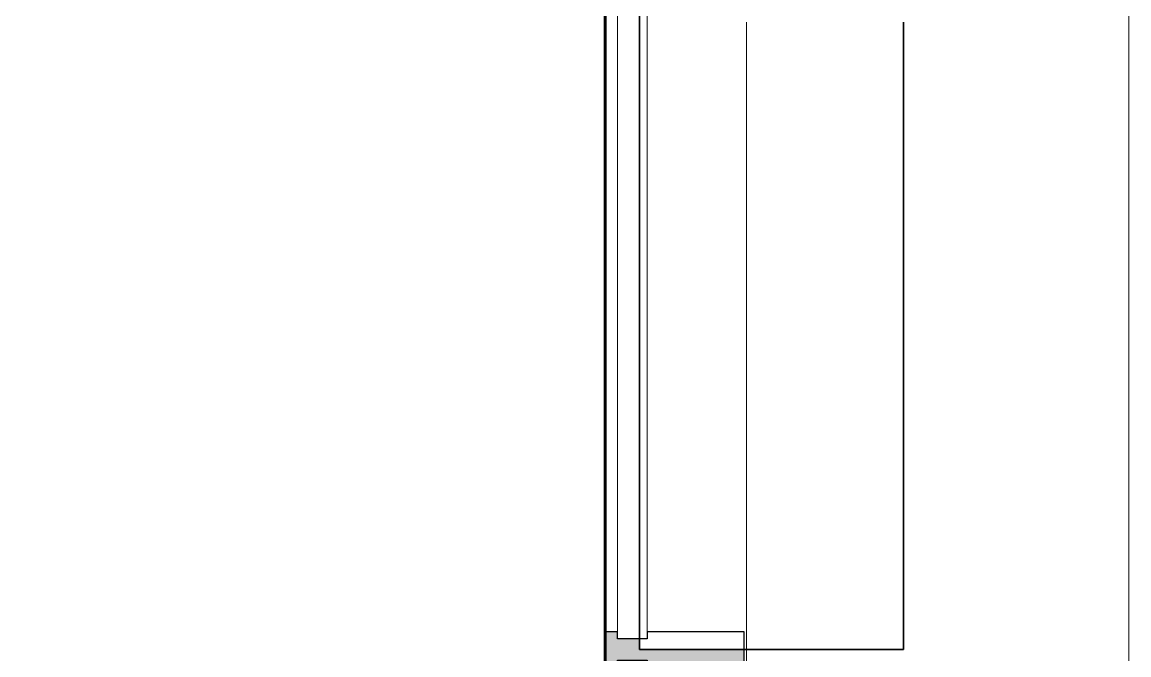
# Model space of a CAD drawing. Header units: millimetres. Extents: x 3914 to 443608, y -156176 to 78197.
# Drawn here: x 436989 to 438541, y 9090 to 9977 of the extents above; entities that cross this region are included whole.
import ezdxf

# ---------------------------------------------------------------- set-up
doc = ezdxf.new("R2010")
doc.units = ezdxf.units.MM
for name, color, linetype, lineweight in [('0) клиннинг', 90, 'Continuous', 60), ('A-DETL-GENF', 7, 'Continuous', 9), ('A-GLAZ-1', 7, 'Continuous', 5), ('A-GLAZ-CURT-1', 7, 'Continuous', 5), ('A-GLAZ-CWMG', 7, 'Continuous', 9), ('A-GLAZ-CWMG-1', 7, 'Continuous', 25), ('A-WALL', 7, 'Continuous', 5), ('I-WALL', 7, 'Continuous', 5), ('I-WALL-1', 7, 'Continuous', 35)]:
    doc.layers.add(name, color=color, linetype=linetype, lineweight=lineweight)

# ---------------------------------------------------------------- blocks, each defined once
blk = doc.blocks.new('Прямоугольный импост - Рядовой 50х195-39561558-АР2_Фасад в А-Г копия 1')
at = {"layer": 'A-GLAZ-CWMG'}
for p, q in [((10219, 13730), (10250, 13730)), ((10202, 11425), (10202, 13680))]:
    blk.add_line(p, q, dxfattribs=at)
blk = doc.blocks.new('PNS_Панель прямоугольная - Нр_Стемалит - 42 мм-39561648-АР2_Фасад в А-Г копия 1')
at = {"layer": 'A-GLAZ-1'}
for p, q in [((10261, 13690), (10219, 13690)), ((10219, 13690), (10219, 11415)), ((10261, 11415), (10261, 13690)), ((10219, 11415), (10261, 11415))]:
    blk.add_line(p, q, dxfattribs=at)
blk = doc.blocks.new('Прямоугольный импост - Рядовой 50х195-39561515-АР2_Фасад в А-Г копия 1')
at = {"layer": 'A-GLAZ-CWMG'}
blk.add_hatch(color=256, dxfattribs=at).paths.add_polyline_path([(10397, 11375), (10397, 11400), (10250, 11400), (10250, 11415), (10219, 11415), (10219, 11425), (10202, 11425), (10202, 11375), (10219, 11375), (10219, 11385), (10261, 11385), (10261, 11375), (10393.8, 11375)], flags=0)
at = {"layer": 'A-GLAZ-CWMG-1'}
for p, q in [((10219, 11425), (10202, 11425)), ((10202, 11425), (10202, 11375)), ((10219, 11415), (10219, 11425)), ((10397, 11425), (10261, 11425)), ((10261, 11425), (10261, 11415)), ((10397, 11375), (10397, 11425)), ((10261, 11415), (10219, 11415)), ((10202, 11375), (10219, 11375)), ((10219, 11375), (10219, 11385)), ((10219, 11385), (10261, 11385)), ((10261, 11385), (10261, 11375)), ((10261, 11375), (10397, 11375))]:
    blk.add_line(p, q, dxfattribs=at)
blk = doc.blocks.new('DET_L_Линия разрыва - М100-35794277-АР2_Фасад в А-Г копия 1')
at = {"layer": 'A-DETL-GENF'}
blk.add_line((10936.1, 17334.2), (10936.1, 8070), dxfattribs=at)

msp = doc.modelspace()

# ---------------------------------------------------------------- hatches: boundary and pattern name
at = {"layer": '0) клиннинг'}
h = msp.add_hatch(dxfattribs=at)
h.set_pattern_fill('ANSI31', color=256, scale=888)
h.paths.add_polyline_path([(437806.4, 11627.2), (427259, 11627.2), (427259, -2302.8), (435034.4, -2302.8), (435034.4, 1357.2), (433414.4, 1357.2), (433409.4, 2718.7), (434034.8, 2718.7), (434024.4, 2482.2), (437806.4, 2482.2)])

# ---------------------------------------------------------------- linework, layer by layer
msp.add_lwpolyline([(437806.4, -2302.8), (427259, -2302.8), (427259, 11627.2), (437806.4, 11627.2)], close=True, dxfattribs=at)
at = {"layer": 'A-WALL'}
for p, q in [((438004.4, 9097.2), (438004.4, 9977.2)), ((438004.4, 9977.2), (438004.4, 9097.2))]:
    msp.add_line(p, q, dxfattribs=at)
at = {"layer": 'I-WALL'}
msp.add_line((438004.4, 9097.2), (438004.4, 6567.2), dxfattribs=at)
at = {"layer": 'I-WALL-1'}
for p, q in [((437854.4, 11477.2), (437854.4, 9097.2)), ((438224.4, 9097.2), (438224.4, 9977.2)), ((437854.4, 9097.2), (438224.4, 9097.2))]:
    msp.add_line(p, q, dxfattribs=at)

# ---------------------------------------------------------------- block references
at = {"layer": 'A-DETL-GENF'}
msp.add_blockref('DET_L_Линия разрыва - М100-35794277-АР2_Фасад в А-Г копия 1', (427604.4, -2302.8), dxfattribs=at)
at = {"layer": 'A-GLAZ-CURT-1'}
msp.add_blockref('PNS_Панель прямоугольная - Нр_Стемалит - 42 мм-39561648-АР2_Фасад в А-Г копия 1', (427604.4, -2302.8), dxfattribs=at)
at = {"layer": 'A-GLAZ-CWMG'}
for name in ['Прямоугольный импост - Рядовой 50х195-39561558-АР2_Фасад в А-Г копия 1', 'Прямоугольный импост - Рядовой 50х195-39561515-АР2_Фасад в А-Г копия 1']:
    msp.add_blockref(name, (427604.4, -2302.8), dxfattribs=at)

doc.saveas('drawing.dxf')
